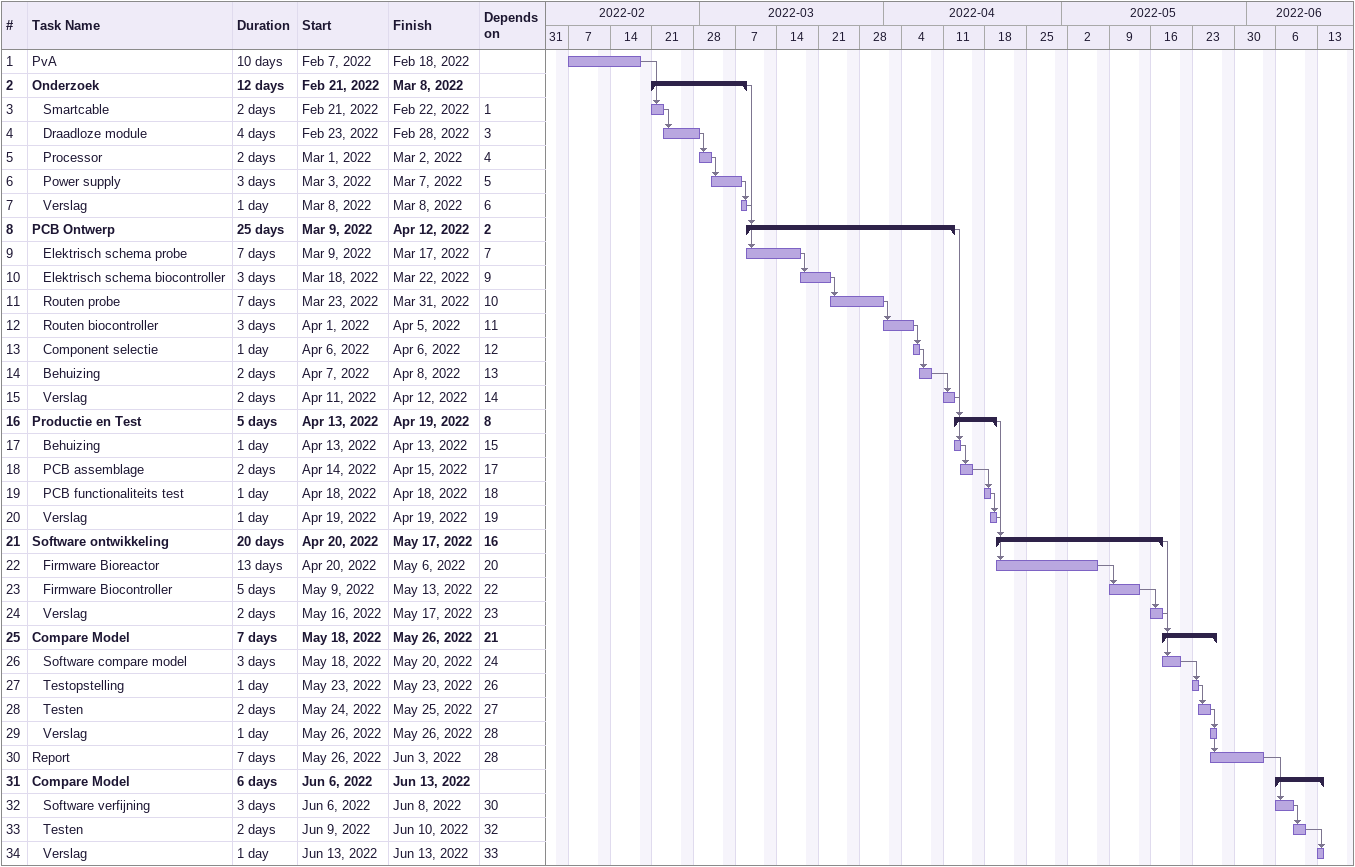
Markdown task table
| ID | Level | Task | Duration | Start | Finish | Predecessors |
|---|---|---|---|---|---|---|
| 1 | 1 | PvA | 10d | 2022-02-07 | 2022-02-18 |  |
| 2 | 1 | **Onderzoek** | 12d | 2022-02-21 | 2022-03-08 |  |
| 3 | 2 | Smartcable | 2d | 2022-02-21 | 2022-02-22 | 1 |
| 4 | 2 | Draadloze module | 4d | 2022-02-23 | 2022-02-28 | 3 |
| 5 | 2 | Processor | 2d | 2022-03-01 | 2022-03-02 | 4 |
| 6 | 2 | Power supply | 3d | 2022-03-03 | 2022-03-07 | 5 |
| 7 | 2 | Verslag | 1d | 2022-03-08 | 2022-03-08 | 6 |
| 8 | 1 | **PCB Ontwerp** | 25d | 2022-03-09 | 2022-04-12 | 2 |
| 9 | 2 | Elektrisch schema probe | 7d | 2022-03-09 | 2022-03-17 | 7 |
| 10 | 2 | Elektrisch schema biocontroller | 3d | 2022-03-18 | 2022-03-22 | 9 |
| 11 | 2 | Routen probe | 7d | 2022-03-23 | 2022-03-31 | 10 |
| 12 | 2 | Routen biocontroller | 3d | 2022-04-01 | 2022-04-05 | 11 |
| 13 | 2 | Component selectie | 1d | 2022-04-06 | 2022-04-06 | 12 |
| 14 | 2 | Behuizing | 2d | 2022-04-07 | 2022-04-08 | 13 |
| 15 | 2 | Verslag | 2d | 2022-04-11 | 2022-04-12 | 14 |
| 16 | 1 | **Productie en Test** | 5d | 2022-04-13 | 2022-04-19 | 8 |
| 17 | 2 | Behuizing | 1d | 2022-04-13 | 2022-04-13 | 15 |
| 18 | 2 | PCB assemblage | 2d | 2022-04-14 | 2022-04-15 | 17 |
| 19 | 2 | PCB functionaliteits test | 1d | 2022-04-18 | 2022-04-18 | 18 |
| 20 | 2 | Verslag | 1d | 2022-04-19 | 2022-04-19 | 19 |
| 21 | 1 | **Software ontwikkeling** | 20d | 2022-04-20 | 2022-05-17 | 16 |
| 22 | 2 | Firmware Bioreactor | 13d | 2022-04-20 | 2022-05-06 | 20 |
| 23 | 2 | Firmware Biocontroller | 5d | 2022-05-09 | 2022-05-13 | 22 |
| 24 | 2 | Verslag | 2d | 2022-05-16 | 2022-05-17 | 23 |
| 25 | 1 | **Compare Model** | 7d | 2022-05-18 | 2022-05-26 | 21 |
| 26 | 2 | Software compare model | 3d | 2022-05-18 | 2022-05-20 | 24 |
| 27 | 2 | Testopstelling | 1d | 2022-05-23 | 2022-05-23 | 26 |
| 28 | 2 | Testen | 2d | 2022-05-24 | 2022-05-25 | 27 |
| 29 | 2 | Verslag | 1d | 2022-05-26 | 2022-05-26 | 28 |
| 30 | 1 | Report | 7d | 2022-05-26 | 2022-06-03 | 28 |
| 31 | 1 | **Compare Model** | 6d | 2022-06-06 | 2022-06-13 |  |
| 32 | 2 | Software verfijning | 3d | 2022-06-06 | 2022-06-08 | 30 |
| 33 | 2 | Testen | 2d | 2022-06-09 | 2022-06-10 | 32 |
| 34 | 2 | Verslag | 1d | 2022-06-13 | 2022-06-13 | 33 |
